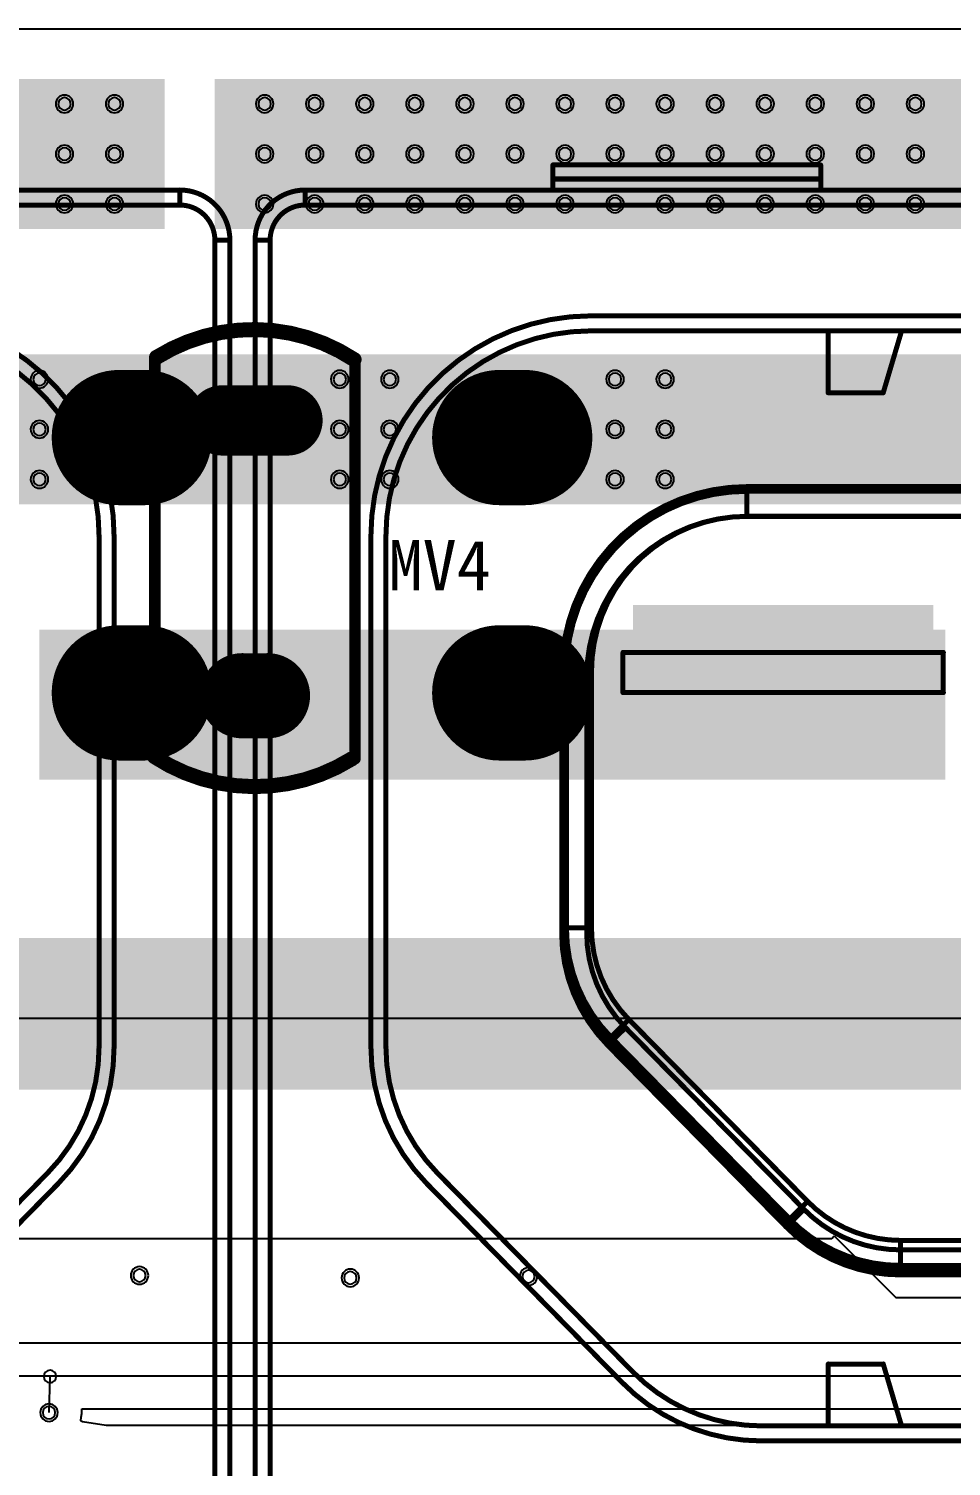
# Model space of a CAD drawing. Header units: inches. Extents: x 32166 to 66782, y 2386 to 7162.
# Drawn here: x 33401.4 to 33484.3, y 3836.2 to 3965.4 of the extents above; entities that cross this region are included whole.
import ezdxf

# ---------------------------------------------------------------- set-up
doc = ezdxf.new("R2010")
doc.units = ezdxf.units.IN
doc.header["$LTSCALE"] = 0.64311
doc.header["$MEASUREMENT"] = 0
for name, color, linetype in [('KEEPOUTLAYER', 6, 'CONTINUOUS'), ('MULTILAYER', 9, 'CONTINUOUS'), ('TOPLAYER', 1, 'CONTINUOUS'), ('TOPOVERLAY', 2, 'CONTINUOUS'), ('TOPSOLDER', 216, 'CONTINUOUS')]:
    doc.layers.add(name, color=color, linetype=linetype)
doc.styles.get("Standard").update_dxf_attribs({"font": 'txt', "width": 0.8})

msp = doc.modelspace()

# ---------------------------------------------------------------- linework, layer by layer
at = {"layer": 'KEEPOUTLAYER'}
msp.add_line((32666.61, 3965.35), (34174.11, 3965.35), dxfattribs=at)
at = {"layer": 'MULTILAYER'}
for points, const_width in [([(33409.54, 3928.61), (33411.79, 3928.61)], 11.25), ([(33443.74, 3928.61), (33445.99, 3928.61)], 11.25), ([(33424.66, 3930.15), (33418.81, 3930.15)], 5.4), ([(33409.54, 3905.66), (33411.79, 3905.66)], 11.25), ([(33443.74, 3905.66), (33445.99, 3905.66)], 11.25), ([(33422.86, 3905.4), (33420.61, 3905.4)], 6.75)]:
    msp.add_lwpolyline(points, dxfattribs=dict(at, const_width=const_width))
for points, const_width in [([(33412.35, 3928.61, 1), (33406.73, 3928.61, 1)], 5.63), ([(33414.6, 3928.61, 1), (33408.98, 3928.61, 1)], 5.63), ([(33446.55, 3928.61, 1), (33440.93, 3928.61, 1)], 5.63), ([(33448.8, 3928.61, 1), (33443.18, 3928.61, 1)], 5.63), ([(33418.81, 3931.5, 1), (33418.81, 3928.8, 1)], 2.7), ([(33424.66, 3931.5, 1), (33424.66, 3928.8, 1)], 2.7), ([(33412.35, 3905.66, 1), (33406.73, 3905.66, 1)], 5.63), ([(33414.6, 3905.66, 1), (33408.98, 3905.66, 1)], 5.63), ([(33446.55, 3905.66, 1), (33440.93, 3905.66, 1)], 5.63), ([(33448.8, 3905.66, 1), (33443.18, 3905.66, 1)], 5.63), ([(33420.61, 3907.09, 1), (33420.61, 3903.72, 1)], 3.37), ([(33422.86, 3907.09, 1), (33422.86, 3903.72, 1)], 3.37)]:
    msp.add_lwpolyline(points, format="xyb", close=True, dxfattribs=dict(at, const_width=const_width))
for centre, start, end in [((33404.61, 3958.6), 0, 180), ((33409.11, 3958.6), 0, 180), ((33422.61, 3958.6), 0, 180), ((33427.11, 3958.6), 0, 180), ((33431.61, 3958.6), 0, 180), ((33436.11, 3958.6), 0, 180), ((33440.61, 3958.6), 0, 180), ((33445.11, 3958.6), 0, 180), ((33449.61, 3958.6), 0, 180), ((33454.11, 3958.6), 0, 180), ((33458.61, 3958.6), 0, 180), ((33463.11, 3958.6), 0, 180), ((33467.61, 3958.6), 0, 180), ((33472.11, 3958.6), 0, 180), ((33476.61, 3958.6), 0, 180), ((33481.11, 3958.6), 0, 180), ((33404.61, 3958.6), 180, 0), ((33409.11, 3958.6), 180, 0), ((33422.61, 3958.6), 180, 0), ((33427.11, 3958.6), 180, 0), ((33431.61, 3958.6), 180, 0), ((33436.11, 3958.6), 180, 0), ((33440.61, 3958.6), 180, 0), ((33445.11, 3958.6), 180, 0), ((33449.61, 3958.6), 180, 0), ((33454.11, 3958.6), 180, 0), ((33458.61, 3958.6), 180, 0), ((33463.11, 3958.6), 180, 0), ((33467.61, 3958.6), 180, 0), ((33472.11, 3958.6), 180, 0), ((33476.61, 3958.6), 180, 0), ((33481.11, 3958.6), 180, 0), ((33404.61, 3954.1), 0, 180), ((33404.61, 3954.1), 180, 0), ((33409.11, 3954.1), 0, 180), ((33409.11, 3954.1), 180, 0), ((33422.61, 3954.1), 0, 180), ((33422.61, 3954.1), 180, 0), ((33427.11, 3954.1), 0, 180), ((33427.11, 3954.1), 180, 0), ((33431.61, 3954.1), 0, 180), ((33431.61, 3954.1), 180, 0), ((33436.11, 3954.1), 0, 180), ((33436.11, 3954.1), 180, 0), ((33440.61, 3954.1), 0, 180), ((33440.61, 3954.1), 180, 0), ((33445.11, 3954.1), 0, 180), ((33445.11, 3954.1), 180, 0), ((33449.61, 3954.1), 0, 180), ((33449.61, 3954.1), 180, 0), ((33454.11, 3954.1), 0, 180), ((33454.11, 3954.1), 180, 0), ((33458.61, 3954.1), 0, 180), ((33458.61, 3954.1), 180, 0), ((33463.11, 3954.1), 0, 180), ((33463.11, 3954.1), 180, 0), ((33467.61, 3954.1), 0, 180), ((33467.61, 3954.1), 180, 0), ((33472.11, 3954.1), 0, 180), ((33472.11, 3954.1), 180, 0), ((33476.61, 3954.1), 0, 180), ((33476.61, 3954.1), 180, 0), ((33481.11, 3954.1), 0, 180), ((33481.11, 3954.1), 180, 0), ((33404.61, 3949.6), 0, 180), ((33409.11, 3949.6), 0, 180), ((33422.61, 3949.6), 0, 180), ((33427.11, 3949.6), 0, 180), ((33431.61, 3949.6), 0, 180), ((33436.11, 3949.6), 0, 180), ((33440.61, 3949.6), 0, 180), ((33445.11, 3949.6), 0, 180), ((33449.61, 3949.6), 0, 180), ((33454.11, 3949.6), 0, 180), ((33458.61, 3949.6), 0, 180), ((33463.11, 3949.6), 0, 180), ((33467.61, 3949.6), 0, 180), ((33472.11, 3949.6), 0, 180), ((33476.61, 3949.6), 0, 180), ((33481.11, 3949.6), 0, 180), ((33404.61, 3949.6), 180, 0), ((33409.11, 3949.6), 180, 0), ((33422.61, 3949.6), 180, 0), ((33427.11, 3949.6), 180, 0), ((33431.61, 3949.6), 180, 0), ((33436.11, 3949.6), 180, 0), ((33440.61, 3949.6), 180, 0), ((33445.11, 3949.6), 180, 0), ((33449.61, 3949.6), 180, 0), ((33454.11, 3949.6), 180, 0), ((33458.61, 3949.6), 180, 0), ((33463.11, 3949.6), 180, 0), ((33467.61, 3949.6), 180, 0), ((33472.11, 3949.6), 180, 0), ((33476.61, 3949.6), 180, 0), ((33481.11, 3949.6), 180, 0), ((33402.36, 3933.85), 0, 180), ((33429.36, 3933.85), 0, 180), ((33433.86, 3933.85), 0, 180), ((33454.11, 3933.85), 0, 180), ((33458.61, 3933.85), 0, 180), ((33402.36, 3933.85), 180, 0), ((33429.36, 3933.85), 180, 0), ((33433.86, 3933.85), 180, 0), ((33454.11, 3933.85), 180, 0), ((33458.61, 3933.85), 180, 0), ((33402.36, 3929.35), 0, 180), ((33402.36, 3929.35), 180, 0), ((33429.36, 3929.35), 0, 180), ((33429.36, 3929.35), 180, 0), ((33433.86, 3929.35), 0, 180), ((33433.86, 3929.35), 180, 0), ((33454.11, 3929.35), 0, 180), ((33454.11, 3929.35), 180, 0), ((33458.61, 3929.35), 0, 180), ((33458.61, 3929.35), 180, 0), ((33402.36, 3924.85), 0, 180), ((33429.36, 3924.85), 0, 180), ((33433.86, 3924.85), 0, 180), ((33454.11, 3924.85), 0, 180), ((33458.61, 3924.85), 0, 180), ((33402.36, 3924.85), 180, 0), ((33429.36, 3924.85), 180, 0), ((33433.86, 3924.85), 180, 0), ((33454.11, 3924.85), 180, 0), ((33458.61, 3924.85), 180, 0), ((33411.36, 3853.3), 0, 180), ((33411.36, 3853.3), 180, 0), ((33430.31, 3853.08), 0, 180), ((33430.31, 3853.08), 180, 0), ((33446.33, 3853.21), 0, 180), ((33446.33, 3853.21), 180, 0), ((33403.22, 3840.97), 0, 180), ((33403.22, 3840.97), 180, 0)]:
    msp.add_arc(centre, 0.562, start, end, dxfattribs=at)
msp.add_solid([(33482.27, 3913.11), (33456.17, 3913.11), (33482.27, 3901.86), (33456.17, 3901.86)], dxfattribs=at)
at = {"layer": 'TOPLAYER'}
for p, q in [((33473.6, 3856.63), (33473.82, 3856.86)), ((33473.82, 3856.86), (33479.36, 3851.32)), ((33365.55, 3856.63), (33473.6, 3856.63)), ((33479.36, 3851.32), (33520.62, 3851.32)), ((33522.24, 3847.22), (33396.33, 3847.22)), ((33379.92, 3844.27), (33523.47, 3844.27)), ((33403.22, 3840.97), (33403.31, 3844.22)), ((33406.17, 3840.89), (33406.18, 3841.32)), ((33406.18, 3841.32), (33523.47, 3841.32)), ((33406.07, 3840.23), (33406.11, 3840.55)), ((33406.1, 3840.2), (33406.07, 3840.23)), ((33406.22, 3840.15), (33406.1, 3840.2)), ((33406.11, 3840.55), (33406.17, 3840.89)), ((33408.36, 3839.8), (33406.22, 3840.15)), ((33552.99, 3839.8), (33408.36, 3839.8))]:
    msp.add_line(p, q, dxfattribs=at)
for points, const_width in [([(33409.54, 3928.61), (33411.79, 3928.61)], 11.25), ([(33443.74, 3928.61), (33445.99, 3928.61)], 11.25), ([(33424.66, 3930.15), (33418.81, 3930.15)], 5.4), ([(33409.54, 3905.66), (33411.79, 3905.66)], 11.25), ([(33443.74, 3905.66), (33445.99, 3905.66)], 11.25), ([(33422.86, 3905.4), (33420.61, 3905.4)], 6.75)]:
    msp.add_lwpolyline(points, dxfattribs=dict(at, const_width=const_width))
for points, const_width in [([(33412.35, 3928.61, 1), (33406.73, 3928.61, 1)], 5.63), ([(33414.6, 3928.61, 1), (33408.98, 3928.61, 1)], 5.63), ([(33446.55, 3928.61, 1), (33440.93, 3928.61, 1)], 5.63), ([(33448.8, 3928.61, 1), (33443.18, 3928.61, 1)], 5.63), ([(33418.81, 3931.5, 1), (33418.81, 3928.8, 1)], 2.7), ([(33424.66, 3931.5, 1), (33424.66, 3928.8, 1)], 2.7), ([(33412.35, 3905.66, 1), (33406.73, 3905.66, 1)], 5.63), ([(33414.6, 3905.66, 1), (33408.98, 3905.66, 1)], 5.63), ([(33446.55, 3905.66, 1), (33440.93, 3905.66, 1)], 5.63), ([(33448.8, 3905.66, 1), (33443.18, 3905.66, 1)], 5.63), ([(33420.61, 3907.09, 1), (33420.61, 3903.72, 1)], 3.37), ([(33422.86, 3907.09, 1), (33422.86, 3903.72, 1)], 3.37)]:
    msp.add_lwpolyline(points, format="xyb", close=True, dxfattribs=dict(at, const_width=const_width))
for centre, start, end in [((33404.61, 3958.6), 0, 180), ((33409.11, 3958.6), 0, 180), ((33422.61, 3958.6), 0, 180), ((33427.11, 3958.6), 0, 180), ((33431.61, 3958.6), 0, 180), ((33436.11, 3958.6), 0, 180), ((33440.61, 3958.6), 0, 180), ((33445.11, 3958.6), 0, 180), ((33449.61, 3958.6), 0, 180), ((33454.11, 3958.6), 0, 180), ((33458.61, 3958.6), 0, 180), ((33463.11, 3958.6), 0, 180), ((33467.61, 3958.6), 0, 180), ((33472.11, 3958.6), 0, 180), ((33476.61, 3958.6), 0, 180), ((33481.11, 3958.6), 0, 180), ((33404.61, 3958.6), 180, 0), ((33409.11, 3958.6), 180, 0), ((33422.61, 3958.6), 180, 0), ((33427.11, 3958.6), 180, 0), ((33431.61, 3958.6), 180, 0), ((33436.11, 3958.6), 180, 0), ((33440.61, 3958.6), 180, 0), ((33445.11, 3958.6), 180, 0), ((33449.61, 3958.6), 180, 0), ((33454.11, 3958.6), 180, 0), ((33458.61, 3958.6), 180, 0), ((33463.11, 3958.6), 180, 0), ((33467.61, 3958.6), 180, 0), ((33472.11, 3958.6), 180, 0), ((33476.61, 3958.6), 180, 0), ((33481.11, 3958.6), 180, 0), ((33404.61, 3954.1), 0, 180), ((33404.61, 3954.1), 180, 0), ((33409.11, 3954.1), 0, 180), ((33409.11, 3954.1), 180, 0), ((33422.61, 3954.1), 0, 180), ((33422.61, 3954.1), 180, 0), ((33427.11, 3954.1), 0, 180), ((33427.11, 3954.1), 180, 0), ((33431.61, 3954.1), 0, 180), ((33431.61, 3954.1), 180, 0), ((33436.11, 3954.1), 0, 180), ((33436.11, 3954.1), 180, 0), ((33440.61, 3954.1), 0, 180), ((33440.61, 3954.1), 180, 0), ((33445.11, 3954.1), 0, 180), ((33445.11, 3954.1), 180, 0), ((33449.61, 3954.1), 0, 180), ((33449.61, 3954.1), 180, 0), ((33454.11, 3954.1), 0, 180), ((33454.11, 3954.1), 180, 0), ((33458.61, 3954.1), 0, 180), ((33458.61, 3954.1), 180, 0), ((33463.11, 3954.1), 0, 180), ((33463.11, 3954.1), 180, 0), ((33467.61, 3954.1), 0, 180), ((33467.61, 3954.1), 180, 0), ((33472.11, 3954.1), 0, 180), ((33472.11, 3954.1), 180, 0), ((33476.61, 3954.1), 0, 180), ((33476.61, 3954.1), 180, 0), ((33481.11, 3954.1), 0, 180), ((33481.11, 3954.1), 180, 0), ((33404.61, 3949.6), 0, 180), ((33409.11, 3949.6), 0, 180), ((33422.61, 3949.6), 0, 180), ((33427.11, 3949.6), 0, 180), ((33431.61, 3949.6), 0, 180), ((33436.11, 3949.6), 0, 180), ((33440.61, 3949.6), 0, 180), ((33445.11, 3949.6), 0, 180), ((33449.61, 3949.6), 0, 180), ((33454.11, 3949.6), 0, 180), ((33458.61, 3949.6), 0, 180), ((33463.11, 3949.6), 0, 180), ((33467.61, 3949.6), 0, 180), ((33472.11, 3949.6), 0, 180), ((33476.61, 3949.6), 0, 180), ((33481.11, 3949.6), 0, 180), ((33404.61, 3949.6), 180, 0), ((33409.11, 3949.6), 180, 0), ((33422.61, 3949.6), 180, 0), ((33427.11, 3949.6), 180, 0), ((33431.61, 3949.6), 180, 0), ((33436.11, 3949.6), 180, 0), ((33440.61, 3949.6), 180, 0), ((33445.11, 3949.6), 180, 0), ((33449.61, 3949.6), 180, 0), ((33454.11, 3949.6), 180, 0), ((33458.61, 3949.6), 180, 0), ((33463.11, 3949.6), 180, 0), ((33467.61, 3949.6), 180, 0), ((33472.11, 3949.6), 180, 0), ((33476.61, 3949.6), 180, 0), ((33481.11, 3949.6), 180, 0), ((33402.36, 3933.85), 0, 180), ((33429.36, 3933.85), 0, 180), ((33433.86, 3933.85), 0, 180), ((33454.11, 3933.85), 0, 180), ((33458.61, 3933.85), 0, 180), ((33402.36, 3933.85), 180, 0), ((33429.36, 3933.85), 180, 0), ((33433.86, 3933.85), 180, 0), ((33454.11, 3933.85), 180, 0), ((33458.61, 3933.85), 180, 0), ((33402.36, 3929.35), 0, 180), ((33402.36, 3929.35), 180, 0), ((33429.36, 3929.35), 0, 180), ((33429.36, 3929.35), 180, 0), ((33433.86, 3929.35), 0, 180), ((33433.86, 3929.35), 180, 0), ((33454.11, 3929.35), 0, 180), ((33454.11, 3929.35), 180, 0), ((33458.61, 3929.35), 0, 180), ((33458.61, 3929.35), 180, 0), ((33402.36, 3924.85), 0, 180), ((33429.36, 3924.85), 0, 180), ((33433.86, 3924.85), 0, 180), ((33454.11, 3924.85), 0, 180), ((33458.61, 3924.85), 0, 180), ((33402.36, 3924.85), 180, 0), ((33429.36, 3924.85), 180, 0), ((33433.86, 3924.85), 180, 0), ((33454.11, 3924.85), 180, 0), ((33458.61, 3924.85), 180, 0), ((33411.36, 3853.3), 0, 180), ((33411.36, 3853.3), 180, 0), ((33430.31, 3853.08), 0, 180), ((33430.31, 3853.08), 180, 0), ((33446.33, 3853.21), 0, 180), ((33446.33, 3853.21), 180, 0), ((33403.31, 3844.22), 0, 180), ((33403.31, 3844.22), 180, 0), ((33403.22, 3840.97), 0, 180), ((33403.22, 3840.97), 0, 180), ((33403.22, 3840.97), 180, 0), ((33403.22, 3840.97), 180, 0)]:
    msp.add_arc(centre, 0.562, start, end, dxfattribs=at)
for points in [[(32925.36, 3947.35), (33413.61, 3947.35), (32925.36, 3960.85), (33413.61, 3960.85)], [(33418.11, 3947.35), (33872.61, 3947.35), (33418.11, 3960.85), (33872.61, 3960.85)], [(33321.36, 3922.6), (33928.86, 3922.6), (33321.36, 3936.1), (33928.86, 3936.1)], [(33482.27, 3913.11), (33456.17, 3913.11), (33482.27, 3901.86), (33456.17, 3901.86)], [(33402.36, 3897.85), (33483.36, 3897.85), (33402.36, 3911.35), (33483.36, 3911.35)], [(33167.91, 3870), (33514.19, 3870), (33167.91, 3883.63), (33514.19, 3883.63)]]:
    msp.add_solid(points, dxfattribs=at)
at = {"layer": 'TOPOVERLAY'}
for points, const_width in [([(33448.52, 3950.86), (33448.52, 3953.11)], 0.45), ([(33448.52, 3953.11), (33472.6, 3953.11)], 0.45), ([(33472.6, 3950.86), (33472.6, 3953.11)], 0.45), ([(33266.03, 3950.86), (33414.98, 3950.86)], 0.45), ([(33414.98, 3949.51), (33414.98, 3950.86)], 0.45), ([(33426.25, 3949.51), (33426.25, 3950.86)], 0.45), ([(33426.25, 3950.86), (33575.2, 3950.86)], 0.45), ([(33448.52, 3951.85), (33472.6, 3951.85)], 0.45), ([(33266.03, 3949.51), (33414.98, 3949.51)], 0.45), ([(33426.25, 3949.51), (33575.2, 3949.51)], 0.45), ([(33418.13, 3831.61), (33418.13, 3946.36)], 0.45), ([(33418.13, 3946.36), (33419.48, 3946.36)], 0.45), ([(33419.48, 3831.61), (33419.48, 3946.36)], 0.45), ([(33421.75, 3831.61), (33421.75, 3946.36)], 0.45), ([(33421.75, 3946.36), (33423.1, 3946.36)], 0.45), ([(33423.1, 3831.61), (33423.1, 3946.36)], 0.45), ([(33451.94, 3939.55), (33549.5, 3939.55)], 0.45), ([(33451.94, 3938.2), (33549.5, 3938.2)], 0.45), ([(33473.27, 3932.64), (33473.27, 3938.13)], 0.45), ([(33478.22, 3932.64), (33479.85, 3938.13)], 0.45), ([(33412.73, 3899.93), (33412.73, 3935.82)], 1.03), ([(33430.73, 3899.74), (33430.73, 3935.62)], 1.03), ([(33473.27, 3932.64), (33478.22, 3932.64)], 0.45), ([(33465.96, 3921.53), (33465.96, 3924.2)], 0.45), ([(33465.96, 3924.2), (33535.49, 3924.2)], 0.45), ([(33465.96, 3923.78), (33535.49, 3923.78)], 0.45), ([(33465.96, 3921.53), (33465.96, 3923.78)], 0.45), ([(33465.96, 3923.78), (33535.49, 3923.78)], 0.45), ([(33465.96, 3921.53), (33535.49, 3921.53)], 0.45), ([(33465.96, 3921.53), (33535.49, 3921.53)], 0.45), ([(33407.72, 3873.83), (33407.72, 3919.77)], 0.45), ([(33409.07, 3873.83), (33409.07, 3919.77)], 0.45), ([(33432.16, 3873.83), (33432.16, 3919.77)], 0.45), ([(33433.51, 3873.83), (33433.51, 3919.77)], 0.45), ([(33454.82, 3905.69), (33454.82, 3909.29)], 0.45), ([(33454.82, 3909.29), (33483.62, 3909.29)], 0.45), ([(33483.62, 3905.69), (33483.62, 3909.29)], 0.45), ([(33449.31, 3884.53), (33449.31, 3907.55)], 0.45), ([(33449.31, 3907.55), (33451.99, 3907.55)], 0.45), ([(33449.31, 3884.09), (33449.31, 3907.13)], 0.45), ([(33449.31, 3907.13), (33451.56, 3907.13)], 0.45), ([(33449.74, 3884.53), (33449.74, 3907.55)], 0.45), ([(33451.56, 3884.09), (33451.56, 3907.13)], 0.45), ([(33451.99, 3884.53), (33451.99, 3907.55)], 0.45), ([(33454.82, 3905.69), (33483.62, 3905.69)], 0.45), ([(33449.31, 3884.53), (33451.99, 3884.53)], 0.45), ([(33453.44, 3874.44), (33455.35, 3876.31)], 0.45), ([(33455.35, 3876.31), (33471.42, 3859.96)], 0.45), ([(33453.44, 3873.99), (33455.05, 3875.57)], 0.45), ([(33453.74, 3874.73), (33469.81, 3858.38)], 0.45), ([(33455.05, 3875.57), (33471.1, 3859.24)], 0.45), ([(33453.44, 3874.44), (33469.51, 3858.08)], 0.45), ([(33453.44, 3873.99), (33469.49, 3857.66)], 0.45), ([(33385.51, 3844.62), (33403.08, 3862.49)], 0.45), ([(33438.15, 3862.49), (33455.72, 3844.62)], 0.45), ([(33386.48, 3843.67), (33404.04, 3861.55)], 0.45), ([(33437.19, 3861.55), (33454.76, 3843.67)], 0.45), ([(33469.49, 3857.66), (33471.1, 3859.24)], 0.45), ([(33469.51, 3858.08), (33471.42, 3859.96)], 0.45), ([(33479.76, 3853.35), (33479.76, 3855.6)], 0.45), ([(33479.76, 3855.6), (33521.68, 3855.6)], 0.45), ([(33479.78, 3853.78), (33479.78, 3856.45)], 0.45), ([(33479.78, 3856.45), (33521.67, 3856.45)], 0.45), ([(33479.78, 3854.2), (33521.67, 3854.2)], 0.45), ([(33479.76, 3853.35), (33521.68, 3853.35)], 0.45), ([(33479.78, 3853.78), (33521.67, 3853.78)], 0.45), ([(33473.27, 3839.84), (33473.27, 3845.34)], 0.45), ([(33473.27, 3845.34), (33478.22, 3845.34)], 0.45), ([(33478.22, 3845.34), (33479.85, 3839.84)], 0.45), ([(33467.26, 3839.78), (33534.19, 3839.78)], 0.45), ([(33467.26, 3838.43), (33534.19, 3838.43)], 0.45)]:
    msp.add_lwpolyline(points, dxfattribs=dict(at, const_width=const_width))
for points, const_width in [([(33448.41, 3953.11, 1), (33448.64, 3953.11, 1)], 0.225), ([(33448.41, 3953.11, 1), (33448.64, 3953.11, 1)], 0.225), ([(33472.49, 3953.11, 1), (33472.71, 3953.11, 1)], 0.225), ([(33472.49, 3953.11, 1), (33472.71, 3953.11, 1)], 0.225), ([(33414.87, 3950.86, 1), (33415.1, 3950.86, 1)], 0.225), ([(33414.87, 3950.86, 1), (33415.1, 3950.86, 1)], 0.225), ([(33414.87, 3950.86, 1), (33415.1, 3950.86, 1)], 0.225), ([(33426.14, 3950.86, 1), (33426.36, 3950.86, 1)], 0.225), ([(33426.14, 3950.86, 1), (33426.36, 3950.86, 1)], 0.225), ([(33426.14, 3950.86, 1), (33426.36, 3950.86, 1)], 0.225), ([(33448.41, 3951.85, 1), (33448.64, 3951.85, 1)], 0.225), ([(33448.41, 3950.86, 1), (33448.64, 3950.86, 1)], 0.225), ([(33472.49, 3951.85, 1), (33472.71, 3951.85, 1)], 0.225), ([(33472.49, 3950.86, 1), (33472.71, 3950.86, 1)], 0.225), ([(33414.87, 3949.51, 1), (33415.1, 3949.51, 1)], 0.225), ([(33414.87, 3949.51, 1), (33415.1, 3949.51, 1)], 0.225), ([(33414.87, 3949.51, 1), (33415.1, 3949.51, 1)], 0.225), ([(33426.14, 3949.51, 1), (33426.36, 3949.51, 1)], 0.225), ([(33426.14, 3949.51, 1), (33426.36, 3949.51, 1)], 0.225), ([(33426.14, 3949.51, 1), (33426.36, 3949.51, 1)], 0.225), ([(33418.02, 3946.36, 1), (33418.25, 3946.36, 1)], 0.225), ([(33418.02, 3946.36, 1), (33418.25, 3946.36, 1)], 0.225), ([(33418.02, 3946.36, 1), (33418.25, 3946.36, 1)], 0.225), ([(33419.37, 3946.36, 1), (33419.6, 3946.36, 1)], 0.225), ([(33419.37, 3946.36, 1), (33419.6, 3946.36, 1)], 0.225), ([(33419.37, 3946.36, 1), (33419.6, 3946.36, 1)], 0.225), ([(33421.64, 3946.36, 1), (33421.86, 3946.36, 1)], 0.225), ([(33421.64, 3946.36, 1), (33421.86, 3946.36, 1)], 0.225), ([(33421.64, 3946.36, 1), (33421.86, 3946.36, 1)], 0.225), ([(33422.99, 3946.36, 1), (33423.21, 3946.36, 1)], 0.225), ([(33422.99, 3946.36, 1), (33423.21, 3946.36, 1)], 0.225), ([(33422.99, 3946.36, 1), (33423.21, 3946.36, 1)], 0.225), ([(33451.83, 3939.55, 1), (33452.06, 3939.55, 1)], 0.225), ([(33451.83, 3939.55, 1), (33452.06, 3939.55, 1)], 0.225), ([(33451.83, 3938.2, 1), (33452.06, 3938.2, 1)], 0.225), ([(33451.83, 3938.2, 1), (33452.06, 3938.2, 1)], 0.225), ([(33473.16, 3938.13, 1), (33473.39, 3938.13, 1)], 0.225), ([(33479.74, 3938.13, 1), (33479.96, 3938.13, 1)], 0.225), ([(33412.73, 3936.08, 1), (33412.73, 3935.56, 1)], 0.517), ([(33412.89, 3936.16, 1), (33412.89, 3935.48, 1)], 0.675), ([(33430.65, 3935.96, 1), (33430.65, 3935.29, 1)], 0.675), ([(33430.73, 3935.88, 1), (33430.73, 3935.36, 1)], 0.517), ([(33473.16, 3932.64, 1), (33473.39, 3932.64, 1)], 0.225), ([(33473.16, 3932.64, 1), (33473.39, 3932.64, 1)], 0.225), ([(33478.11, 3932.64, 1), (33478.34, 3932.64, 1)], 0.225), ([(33478.11, 3932.64, 1), (33478.34, 3932.64, 1)], 0.225), ([(33465.85, 3924.2, 1), (33466.07, 3924.2, 1)], 0.225), ([(33465.85, 3924.2, 1), (33466.07, 3924.2, 1)], 0.225), ([(33465.85, 3924.2, 1), (33466.07, 3924.2, 1)], 0.225), ([(33465.85, 3923.78, 1), (33466.07, 3923.78, 1)], 0.225), ([(33465.85, 3923.78, 1), (33466.07, 3923.78, 1)], 0.225), ([(33465.85, 3923.78, 1), (33466.07, 3923.78, 1)], 0.225), ([(33465.85, 3923.78, 1), (33466.07, 3923.78, 1)], 0.225), ([(33465.85, 3923.78, 1), (33466.07, 3923.78, 1)], 0.225), ([(33465.85, 3921.53, 1), (33466.07, 3921.53, 1)], 0.225), ([(33465.85, 3921.53, 1), (33466.07, 3921.53, 1)], 0.225), ([(33465.85, 3921.53, 1), (33466.07, 3921.53, 1)], 0.225), ([(33465.85, 3921.53, 1), (33466.07, 3921.53, 1)], 0.225), ([(33465.85, 3921.53, 1), (33466.07, 3921.53, 1)], 0.225), ([(33465.85, 3921.53, 1), (33466.07, 3921.53, 1)], 0.225), ([(33407.6, 3919.77, 1), (33407.83, 3919.77, 1)], 0.225), ([(33407.6, 3919.77, 1), (33407.83, 3919.77, 1)], 0.225), ([(33408.95, 3919.77, 1), (33409.18, 3919.77, 1)], 0.225), ([(33408.95, 3919.77, 1), (33409.18, 3919.77, 1)], 0.225), ([(33432.05, 3919.77, 1), (33432.28, 3919.77, 1)], 0.225), ([(33432.05, 3919.77, 1), (33432.28, 3919.77, 1)], 0.225), ([(33433.4, 3919.77, 1), (33433.63, 3919.77, 1)], 0.225), ([(33433.4, 3919.77, 1), (33433.63, 3919.77, 1)], 0.225), ([(33454.71, 3909.29, 1), (33454.94, 3909.29, 1)], 0.225), ([(33454.71, 3909.29, 1), (33454.94, 3909.29, 1)], 0.225), ([(33483.51, 3909.29, 1), (33483.74, 3909.29, 1)], 0.225), ([(33483.51, 3909.29, 1), (33483.74, 3909.29, 1)], 0.225), ([(33449.2, 3907.55, 1), (33449.42, 3907.55, 1)], 0.225), ([(33449.2, 3907.55, 1), (33449.42, 3907.55, 1)], 0.225), ([(33449.2, 3907.55, 1), (33449.42, 3907.55, 1)], 0.225), ([(33449.2, 3907.13, 1), (33449.42, 3907.13, 1)], 0.225), ([(33449.2, 3907.13, 1), (33449.42, 3907.13, 1)], 0.225), ([(33449.2, 3907.13, 1), (33449.42, 3907.13, 1)], 0.225), ([(33449.62, 3907.55, 1), (33449.85, 3907.55, 1)], 0.225), ([(33449.62, 3907.55, 1), (33449.85, 3907.55, 1)], 0.225), ([(33451.45, 3907.13, 1), (33451.67, 3907.13, 1)], 0.225), ([(33451.45, 3907.13, 1), (33451.67, 3907.13, 1)], 0.225), ([(33451.45, 3907.13, 1), (33451.67, 3907.13, 1)], 0.225), ([(33451.87, 3907.55, 1), (33452.1, 3907.55, 1)], 0.225), ([(33451.87, 3907.55, 1), (33452.1, 3907.55, 1)], 0.225), ([(33451.87, 3907.55, 1), (33452.1, 3907.55, 1)], 0.225), ([(33454.71, 3905.69, 1), (33454.94, 3905.69, 1)], 0.225), ([(33454.71, 3905.69, 1), (33454.94, 3905.69, 1)], 0.225), ([(33483.51, 3905.69, 1), (33483.74, 3905.69, 1)], 0.225), ([(33483.51, 3905.69, 1), (33483.74, 3905.69, 1)], 0.225), ([(33412.7, 3900.27, 1), (33412.7, 3899.6, 1)], 0.675), ([(33412.73, 3900.19, 1), (33412.73, 3899.67, 1)], 0.517), ([(33430.45, 3900.07, 1), (33430.45, 3899.4, 1)], 0.675), ([(33430.73, 3899.99, 1), (33430.73, 3899.48, 1)], 0.517), ([(33449.2, 3884.53, 1), (33449.42, 3884.53, 1)], 0.225), ([(33449.2, 3884.53, 1), (33449.42, 3884.53, 1)], 0.225), ([(33449.2, 3884.53, 1), (33449.42, 3884.53, 1)], 0.225), ([(33449.2, 3884.09, 1), (33449.42, 3884.09, 1)], 0.225), ([(33449.2, 3884.09, 1), (33449.42, 3884.09, 1)], 0.225), ([(33449.62, 3884.53, 1), (33449.85, 3884.53, 1)], 0.225), ([(33449.62, 3884.53, 1), (33449.85, 3884.53, 1)], 0.225), ([(33451.45, 3884.09, 1), (33451.67, 3884.09, 1)], 0.225), ([(33451.45, 3884.09, 1), (33451.67, 3884.09, 1)], 0.225), ([(33451.87, 3884.53, 1), (33452.1, 3884.53, 1)], 0.225), ([(33451.87, 3884.53, 1), (33452.1, 3884.53, 1)], 0.225), ([(33451.87, 3884.53, 1), (33452.1, 3884.53, 1)], 0.225), ([(33455.24, 3876.31, 1), (33455.46, 3876.31, 1)], 0.225), ([(33455.24, 3876.31, 1), (33455.46, 3876.31, 1)], 0.225), ([(33455.24, 3876.31, 1), (33455.46, 3876.31, 1)], 0.225), ([(33453.63, 3874.73, 1), (33453.86, 3874.73, 1)], 0.225), ([(33453.63, 3874.73, 1), (33453.86, 3874.73, 1)], 0.225), ([(33454.93, 3875.57, 1), (33455.16, 3875.57, 1)], 0.225), ([(33454.93, 3875.57, 1), (33455.16, 3875.57, 1)], 0.225), ([(33454.93, 3875.57, 1), (33455.16, 3875.57, 1)], 0.225), ([(33407.6, 3873.83, 1), (33407.83, 3873.83, 1)], 0.225), ([(33407.6, 3873.83, 1), (33407.83, 3873.83, 1)], 0.225), ([(33408.95, 3873.83, 1), (33409.18, 3873.83, 1)], 0.225), ([(33408.95, 3873.83, 1), (33409.18, 3873.83, 1)], 0.225), ([(33432.05, 3873.83, 1), (33432.28, 3873.83, 1)], 0.225), ([(33432.05, 3873.83, 1), (33432.28, 3873.83, 1)], 0.225), ([(33433.4, 3873.83, 1), (33433.63, 3873.83, 1)], 0.225), ([(33433.4, 3873.83, 1), (33433.63, 3873.83, 1)], 0.225), ([(33453.33, 3874.44, 1), (33453.55, 3874.44, 1)], 0.225), ([(33453.33, 3874.44, 1), (33453.55, 3874.44, 1)], 0.225), ([(33453.33, 3874.44, 1), (33453.55, 3874.44, 1)], 0.225), ([(33453.33, 3873.99, 1), (33453.55, 3873.99, 1)], 0.225), ([(33453.33, 3873.99, 1), (33453.55, 3873.99, 1)], 0.225), ([(33453.33, 3873.99, 1), (33453.55, 3873.99, 1)], 0.225), ([(33402.97, 3862.49, 1), (33403.19, 3862.49, 1)], 0.225), ([(33402.97, 3862.49, 1), (33403.19, 3862.49, 1)], 0.225), ([(33438.04, 3862.49, 1), (33438.27, 3862.49, 1)], 0.225), ([(33438.04, 3862.49, 1), (33438.27, 3862.49, 1)], 0.225), ([(33403.93, 3861.55, 1), (33404.15, 3861.55, 1)], 0.225), ([(33403.93, 3861.55, 1), (33404.15, 3861.55, 1)], 0.225), ([(33437.08, 3861.55, 1), (33437.3, 3861.55, 1)], 0.225), ([(33437.08, 3861.55, 1), (33437.3, 3861.55, 1)], 0.225), ([(33470.98, 3859.24, 1), (33471.21, 3859.24, 1)], 0.225), ([(33470.98, 3859.24, 1), (33471.21, 3859.24, 1)], 0.225), ([(33470.98, 3859.24, 1), (33471.21, 3859.24, 1)], 0.225), ([(33471.31, 3859.96, 1), (33471.53, 3859.96, 1)], 0.225), ([(33471.31, 3859.96, 1), (33471.53, 3859.96, 1)], 0.225), ([(33471.31, 3859.96, 1), (33471.53, 3859.96, 1)], 0.225), ([(33469.4, 3858.08, 1), (33469.62, 3858.08, 1)], 0.225), ([(33469.4, 3858.08, 1), (33469.62, 3858.08, 1)], 0.225), ([(33469.4, 3858.08, 1), (33469.62, 3858.08, 1)], 0.225), ([(33469.7, 3858.38, 1), (33469.93, 3858.38, 1)], 0.225), ([(33469.7, 3858.38, 1), (33469.93, 3858.38, 1)], 0.225), ([(33469.38, 3857.66, 1), (33469.61, 3857.66, 1)], 0.225), ([(33469.38, 3857.66, 1), (33469.61, 3857.66, 1)], 0.225), ([(33469.38, 3857.66, 1), (33469.61, 3857.66, 1)], 0.225), ([(33479.65, 3855.6, 1), (33479.88, 3855.6, 1)], 0.225), ([(33479.65, 3855.6, 1), (33479.88, 3855.6, 1)], 0.225), ([(33479.65, 3855.6, 1), (33479.88, 3855.6, 1)], 0.225), ([(33479.67, 3856.45, 1), (33479.89, 3856.45, 1)], 0.225), ([(33479.67, 3856.45, 1), (33479.89, 3856.45, 1)], 0.225), ([(33479.67, 3856.45, 1), (33479.89, 3856.45, 1)], 0.225), ([(33479.67, 3854.2, 1), (33479.89, 3854.2, 1)], 0.225), ([(33479.67, 3854.2, 1), (33479.89, 3854.2, 1)], 0.225), ([(33479.65, 3853.35, 1), (33479.88, 3853.35, 1)], 0.225), ([(33479.65, 3853.35, 1), (33479.88, 3853.35, 1)], 0.225), ([(33479.65, 3853.35, 1), (33479.88, 3853.35, 1)], 0.225), ([(33479.67, 3853.78, 1), (33479.89, 3853.78, 1)], 0.225), ([(33479.67, 3853.78, 1), (33479.89, 3853.78, 1)], 0.225), ([(33479.67, 3853.78, 1), (33479.89, 3853.78, 1)], 0.225), ([(33473.16, 3845.34, 1), (33473.39, 3845.34, 1)], 0.225), ([(33473.16, 3845.34, 1), (33473.39, 3845.34, 1)], 0.225), ([(33478.11, 3845.34, 1), (33478.34, 3845.34, 1)], 0.225), ([(33478.11, 3845.34, 1), (33478.34, 3845.34, 1)], 0.225), ([(33454.64, 3843.67, 1), (33454.87, 3843.67, 1)], 0.225), ([(33454.64, 3843.67, 1), (33454.87, 3843.67, 1)], 0.225), ([(33455.61, 3844.62, 1), (33455.83, 3844.62, 1)], 0.225), ([(33455.61, 3844.62, 1), (33455.83, 3844.62, 1)], 0.225), ([(33467.15, 3839.78, 1), (33467.37, 3839.78, 1)], 0.225), ([(33467.15, 3839.78, 1), (33467.37, 3839.78, 1)], 0.225), ([(33473.16, 3839.84, 1), (33473.39, 3839.84, 1)], 0.225), ([(33479.74, 3839.84, 1), (33479.96, 3839.84, 1)], 0.225), ([(33467.15, 3838.43, 1), (33467.37, 3838.43, 1)], 0.225), ([(33467.15, 3838.43, 1), (33467.37, 3838.43, 1)], 0.225)]:
    msp.add_lwpolyline(points, format="xyb", close=True, dxfattribs=dict(at, const_width=const_width))
for points, const_width in [([(33414.98, 3950.86, -0.414214), (33419.48, 3946.36)], 0.45), ([(33421.75, 3946.36, -0.414214), (33426.25, 3950.86)], 0.45), ([(33414.98, 3949.51, -0.414214), (33418.13, 3946.36)], 0.45), ([(33423.1, 3946.36, -0.414214), (33426.25, 3949.51)], 0.45), ([(33389.29, 3939.55, -0.414214), (33409.07, 3919.77)], 0.45), ([(33432.16, 3919.77, -0.414214), (33451.94, 3939.55)], 0.45), ([(33389.29, 3938.2, -0.414214), (33407.72, 3919.77)], 0.45), ([(33412.89, 3935.82, -0.29277), (33430.65, 3935.62)], 1.35), ([(33433.51, 3919.77, -0.414214), (33451.94, 3938.2)], 0.45), ([(33449.31, 3907.55, -0.414214), (33465.96, 3924.2)], 0.45), ([(33449.31, 3907.13, -0.414214), (33465.96, 3923.78)], 0.45), ([(33449.74, 3907.55, -0.414214), (33465.96, 3923.78)], 0.45), ([(33451.56, 3907.13, -0.414214), (33465.96, 3921.53)], 0.45), ([(33451.99, 3907.55, -0.414214), (33465.96, 3921.53)], 0.45), ([(33430.45, 3899.74, -0.29277), (33412.7, 3899.93)], 1.35), ([(33453.44, 3874.44, -0.196645), (33449.31, 3884.53)], 0.45), ([(33453.44, 3873.99, -0.196645), (33449.31, 3884.09)], 0.45), ([(33453.74, 3874.73, -0.196645), (33449.74, 3884.53)], 0.45), ([(33455.05, 3875.57, -0.196645), (33451.56, 3884.09)], 0.45), ([(33455.35, 3876.31, -0.196645), (33451.99, 3884.53)], 0.45), ([(33407.72, 3873.83, -0.196645), (33403.08, 3862.49)], 0.45), ([(33409.07, 3873.83, -0.196645), (33404.04, 3861.55)], 0.45), ([(33437.19, 3861.55, -0.196645), (33432.16, 3873.83)], 0.45), ([(33438.15, 3862.49, -0.196645), (33433.51, 3873.83)], 0.45), ([(33479.76, 3855.6, -0.201181), (33471.1, 3859.24)], 0.45), ([(33479.78, 3856.45, -0.201181), (33471.42, 3859.96)], 0.45), ([(33479.78, 3853.78, -0.201181), (33469.51, 3858.08)], 0.45), ([(33479.78, 3854.2, -0.201181), (33469.81, 3858.38)], 0.45), ([(33479.76, 3853.35, -0.201181), (33469.49, 3857.66)], 0.45), ([(33467.26, 3838.43, -0.201181), (33454.76, 3843.67)], 0.45), ([(33467.26, 3839.78, -0.201181), (33455.72, 3844.62)], 0.45)]:
    msp.add_lwpolyline(points, format="xyb", dxfattribs=dict(at, const_width=const_width))
at = {"layer": 'TOPSOLDER'}
msp.add_line((33173.9, 3876.43), (33508.61, 3876.43), dxfattribs=at)
for points, const_width in [([(33409.54, 3928.61), (33411.79, 3928.61)], 12.16), ([(33443.74, 3928.61), (33445.99, 3928.61)], 12.16), ([(33424.66, 3930.15), (33418.81, 3930.15)], 6.31), ([(33409.54, 3905.66), (33411.79, 3905.66)], 12.16), ([(33443.74, 3905.66), (33445.99, 3905.66)], 12.16), ([(33422.86, 3905.4), (33420.61, 3905.4)], 7.66)]:
    msp.add_lwpolyline(points, dxfattribs=dict(at, const_width=const_width))
for points, const_width in [([(33412.58, 3928.61, 1), (33406.5, 3928.61, 1)], 6.08), ([(33414.83, 3928.61, 1), (33408.75, 3928.61, 1)], 6.08), ([(33446.78, 3928.61, 1), (33440.7, 3928.61, 1)], 6.08), ([(33449.03, 3928.61, 1), (33442.95, 3928.61, 1)], 6.08), ([(33418.81, 3931.73, 1), (33418.81, 3928.57, 1)], 3.16), ([(33424.66, 3931.73, 1), (33424.66, 3928.57, 1)], 3.16), ([(33412.58, 3905.66, 1), (33406.5, 3905.66, 1)], 6.08), ([(33414.83, 3905.66, 1), (33408.75, 3905.66, 1)], 6.08), ([(33446.78, 3905.66, 1), (33440.7, 3905.66, 1)], 6.08), ([(33449.03, 3905.66, 1), (33442.95, 3905.66, 1)], 6.08), ([(33420.61, 3907.32, 1), (33420.61, 3903.49, 1)], 3.83), ([(33422.86, 3907.32, 1), (33422.86, 3903.49, 1)], 3.83)]:
    msp.add_lwpolyline(points, format="xyb", close=True, dxfattribs=dict(at, const_width=const_width))
for centre, start, end in [((33404.61, 3958.6), 0, 180), ((33409.11, 3958.6), 0, 180), ((33422.61, 3958.6), 0, 180), ((33427.11, 3958.6), 0, 180), ((33431.61, 3958.6), 0, 180), ((33436.11, 3958.6), 0, 180), ((33440.61, 3958.6), 0, 180), ((33445.11, 3958.6), 0, 180), ((33449.61, 3958.6), 0, 180), ((33454.11, 3958.6), 0, 180), ((33458.61, 3958.6), 0, 180), ((33463.11, 3958.6), 0, 180), ((33467.61, 3958.6), 0, 180), ((33472.11, 3958.6), 0, 180), ((33476.61, 3958.6), 0, 180), ((33481.11, 3958.6), 0, 180), ((33404.61, 3958.6), 180, 0), ((33409.11, 3958.6), 180, 0), ((33422.61, 3958.6), 180, 0), ((33427.11, 3958.6), 180, 0), ((33431.61, 3958.6), 180, 0), ((33436.11, 3958.6), 180, 0), ((33440.61, 3958.6), 180, 0), ((33445.11, 3958.6), 180, 0), ((33449.61, 3958.6), 180, 0), ((33454.11, 3958.6), 180, 0), ((33458.61, 3958.6), 180, 0), ((33463.11, 3958.6), 180, 0), ((33467.61, 3958.6), 180, 0), ((33472.11, 3958.6), 180, 0), ((33476.61, 3958.6), 180, 0), ((33481.11, 3958.6), 180, 0), ((33404.61, 3954.1), 0, 180), ((33404.61, 3954.1), 180, 0), ((33409.11, 3954.1), 0, 180), ((33409.11, 3954.1), 180, 0), ((33422.61, 3954.1), 0, 180), ((33422.61, 3954.1), 180, 0), ((33427.11, 3954.1), 0, 180), ((33427.11, 3954.1), 180, 0), ((33431.61, 3954.1), 0, 180), ((33431.61, 3954.1), 180, 0), ((33436.11, 3954.1), 0, 180), ((33436.11, 3954.1), 180, 0), ((33440.61, 3954.1), 0, 180), ((33440.61, 3954.1), 180, 0), ((33445.11, 3954.1), 0, 180), ((33445.11, 3954.1), 180, 0), ((33449.61, 3954.1), 0, 180), ((33449.61, 3954.1), 180, 0), ((33454.11, 3954.1), 0, 180), ((33454.11, 3954.1), 180, 0), ((33458.61, 3954.1), 0, 180), ((33458.61, 3954.1), 180, 0), ((33463.11, 3954.1), 0, 180), ((33463.11, 3954.1), 180, 0), ((33467.61, 3954.1), 0, 180), ((33467.61, 3954.1), 180, 0), ((33472.11, 3954.1), 0, 180), ((33472.11, 3954.1), 180, 0), ((33476.61, 3954.1), 0, 180), ((33476.61, 3954.1), 180, 0), ((33481.11, 3954.1), 0, 180), ((33481.11, 3954.1), 180, 0), ((33404.61, 3949.6), 0, 180), ((33409.11, 3949.6), 0, 180), ((33422.61, 3949.6), 0, 180), ((33427.11, 3949.6), 0, 180), ((33431.61, 3949.6), 0, 180), ((33436.11, 3949.6), 0, 180), ((33440.61, 3949.6), 0, 180), ((33445.11, 3949.6), 0, 180), ((33449.61, 3949.6), 0, 180), ((33454.11, 3949.6), 0, 180), ((33458.61, 3949.6), 0, 180), ((33463.11, 3949.6), 0, 180), ((33467.61, 3949.6), 0, 180), ((33472.11, 3949.6), 0, 180), ((33476.61, 3949.6), 0, 180), ((33481.11, 3949.6), 0, 180), ((33404.61, 3949.6), 180, 0), ((33409.11, 3949.6), 180, 0), ((33422.61, 3949.6), 180, 0), ((33427.11, 3949.6), 180, 0), ((33431.61, 3949.6), 180, 0), ((33436.11, 3949.6), 180, 0), ((33440.61, 3949.6), 180, 0), ((33445.11, 3949.6), 180, 0), ((33449.61, 3949.6), 180, 0), ((33454.11, 3949.6), 180, 0), ((33458.61, 3949.6), 180, 0), ((33463.11, 3949.6), 180, 0), ((33467.61, 3949.6), 180, 0), ((33472.11, 3949.6), 180, 0), ((33476.61, 3949.6), 180, 0), ((33481.11, 3949.6), 180, 0), ((33402.36, 3933.85), 0, 180), ((33429.36, 3933.85), 0, 180), ((33433.86, 3933.85), 0, 180), ((33454.11, 3933.85), 0, 180), ((33458.61, 3933.85), 0, 180), ((33402.36, 3933.85), 180, 0), ((33429.36, 3933.85), 180, 0), ((33433.86, 3933.85), 180, 0), ((33454.11, 3933.85), 180, 0), ((33458.61, 3933.85), 180, 0), ((33402.36, 3929.35), 0, 180), ((33402.36, 3929.35), 180, 0), ((33429.36, 3929.35), 0, 180), ((33429.36, 3929.35), 180, 0), ((33433.86, 3929.35), 0, 180), ((33433.86, 3929.35), 180, 0), ((33454.11, 3929.35), 0, 180), ((33454.11, 3929.35), 180, 0), ((33458.61, 3929.35), 0, 180), ((33458.61, 3929.35), 180, 0), ((33402.36, 3924.85), 0, 180), ((33429.36, 3924.85), 0, 180), ((33433.86, 3924.85), 0, 180), ((33454.11, 3924.85), 0, 180), ((33458.61, 3924.85), 0, 180), ((33402.36, 3924.85), 180, 0), ((33429.36, 3924.85), 180, 0), ((33433.86, 3924.85), 180, 0), ((33454.11, 3924.85), 180, 0), ((33458.61, 3924.85), 180, 0), ((33411.36, 3853.3), 0, 180), ((33411.36, 3853.3), 180, 0), ((33430.31, 3853.08), 0, 180), ((33430.31, 3853.08), 180, 0), ((33446.33, 3853.21), 0, 180), ((33446.33, 3853.21), 180, 0), ((33403.22, 3840.97), 0, 180), ((33403.22, 3840.97), 180, 0)]:
    msp.add_arc(centre, 0.791, start, end, dxfattribs=at)
for points in [[(32925.36, 3947.35), (33413.61, 3947.35), (32925.36, 3960.85), (33413.61, 3960.85)], [(33418.11, 3947.35), (33872.61, 3947.35), (33418.11, 3960.4), (33872.61, 3960.4)], [(33321.36, 3922.6), (33928.86, 3922.6), (33321.36, 3936.1), (33928.86, 3936.1)], [(33482.73, 3913.57), (33455.72, 3913.57), (33482.73, 3901.41), (33455.72, 3901.41)], [(33402.36, 3897.85), (33483.81, 3897.85), (33402.36, 3911.35), (33483.81, 3911.35)]]:
    msp.add_solid(points, dxfattribs=at)

# ---------------------------------------------------------------- texts
at = {"layer": 'TOPOVERLAY'}
msp.add_text('MV4', height=4.5, rotation=360, dxfattribs=at).set_placement((33433.75, 3914.89))

doc.saveas('drawing.dxf')
